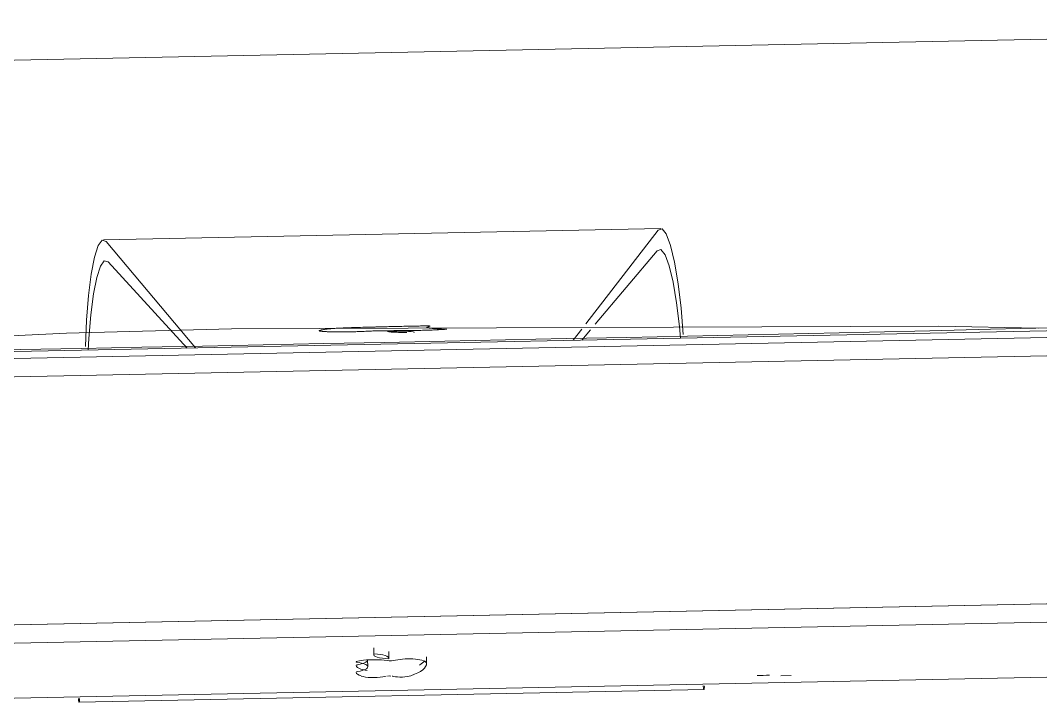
# Model space of a CAD drawing. Header units: metres. Extents: x -71 to 881, y -503 to 661.
# Drawn here: x 204.9753 to 205.2628, y -243.0906 to -242.8971 of the extents above; entities that cross this region are included whole.
import ezdxf

# ---------------------------------------------------------------- set-up
doc = ezdxf.new("R2010")
doc.units = ezdxf.units.M
doc.layers.add('07. Mobiliário', color=51, linetype='Continuous', lineweight=5)

msp = doc.modelspace()

# ---------------------------------------------------------------- linework, layer by layer
at = {"layer": '07. Mobiliário'}
msp.add_line((202.91479, -242.94997), (205.52692, -242.89713), dxfattribs=at)
at = {"layer": '07. Mobiliário', "lineweight": 5}
for p, q in [((204.99866, -242.959), (205.15582, -242.95582)), ((205.15507, -242.95629), (205.13468, -242.98269)), ((204.99943, -242.95944), (205.02463, -242.98949)), ((205.1373, -242.98279), (205.15475, -242.96208)), ((205.02223, -242.98954), (204.99998, -242.96521)), ((205.30182, -242.98388), (204.85391, -242.99295)), ((205.13355, -242.98416), (205.1311, -242.98734)), ((205.1335, -242.98729), (205.13596, -242.98438)), ((204.85395, -242.99488), (205.30186, -242.98582)), ((204.85406, -243.00005), (205.30196, -242.99099)), ((205.30196, -242.99099), (204.85406, -243.00005)), ((205.32337, -243.06045), (204.83547, -243.07032)), ((204.83547, -243.07032), (205.32337, -243.06045)), ((205.34347, -243.06522), (204.81558, -243.0759)), ((204.81558, -243.0759), (205.34347, -243.06522)), ((205.07488, -243.07599), (205.07485, -243.07405)), ((205.07908, -243.07509), (205.07912, -243.07702)), ((205.0897, -243.07655), (205.08974, -243.07848)), ((205.07314, -243.07745), (205.07318, -243.07938)), ((205.3038, -243.08156), (204.85589, -243.09062)), ((205.07839, -243.08206), (205.07747, -243.08221)), ((205.07747, -243.08221), (205.07839, -243.08206)), ((205.18966, -243.08194), (205.19257, -243.08188)), ((205.16796, -243.08577), (204.99179, -243.08933))]:
    msp.add_line(p, q, dxfattribs=at)
at = {"layer": '07. Mobiliário', "lineweight": 5, "flags": 128}
for points in [[(205.16209, -242.9857), (205.1615, -242.9783), (205.16068, -242.97137), (205.15967, -242.96534), (205.15853, -242.96056), (205.15733, -242.95735), (205.15615, -242.95589), (205.15507, -242.95629)], [(204.99361, -242.9891), (204.99389, -242.98169), (204.99443, -242.97474), (204.9952, -242.96866), (204.99614, -242.96385), (204.99721, -242.96059), (204.99833, -242.95909), (204.99943, -242.95944)], [(205.15475, -242.96208), (205.15582, -242.96177), (205.15697, -242.96322), (205.15813, -242.96634), (205.15925, -242.97095), (205.16024, -242.97678), (205.16106, -242.98348), (205.16136, -242.98669)], [(204.99998, -242.96521), (204.9989, -242.96495), (204.99781, -242.96644), (204.99677, -242.96961), (204.99584, -242.97426), (204.99508, -242.98012), (204.99454, -242.98685), (204.99437, -242.99007)], [(204.8935, -242.99138), (204.91403, -242.99028), (204.94087, -242.98811), (204.95587, -242.98701), (204.96679, -242.98634), (204.98825, -242.98532), (205.03473, -242.98413), (205.2341, -242.98336), (205.2622, -242.98392)], [(205.26584, -242.98383), (205.24875, -242.98424), (205.23166, -242.98465), (205.21457, -242.98504), (205.19748, -242.98542), (205.18039, -242.98579), (205.16331, -242.98616), (205.14622, -242.98652), (205.12913, -242.98687), (205.11204, -242.98722), (205.09495, -242.98757), (205.07786, -242.98791), (205.06077, -242.98826), (205.04368, -242.9886), (205.02659, -242.98895), (205.0095, -242.98928), (204.99241, -242.98962), (204.97532, -242.98994), (204.95823, -242.99026)], [(205.16775, -243.08479), (205.16777, -243.08504), (205.1678, -243.08528), (205.16784, -243.08549), (205.16788, -243.08564), (205.16792, -243.08574), (205.16796, -243.08577)], [(205.16796, -243.08577), (205.168, -243.08573), (205.16802, -243.08562), (205.16805, -243.08546), (205.16806, -243.08525), (205.16806, -243.08501), (205.16805, -243.08475)], [(204.99178, -243.08933), (204.99175, -243.08929), (204.99171, -243.08919), (204.99168, -243.08903), (204.99167, -243.08882), (204.99166, -243.08858), (204.99166, -243.08832)], [(204.99196, -243.08834), (204.99195, -243.0886), (204.99192, -243.08884), (204.9919, -243.08905), (204.99186, -243.0892), (204.99182, -243.0893), (204.99179, -243.08933)]]:
    msp.add_lwpolyline(points, dxfattribs=at)
at = {"layer": '07. Mobiliário', "lineweight": 5, "extrusion": (0, 0, -1)}
for centre, major_axis, start_param, end_param in [((205.07964, -243.07589), (-0.00475, -0.0001), 4.828881, 6.457327), ((205.07964, -243.07589), (-0.00475, -0.0001), 4.828881, 6.457327), ((205.07386, -243.07713), (-0.00527, -0.00011), 1.785801, 3.217222), ((205.07386, -243.07713), (-0.00527, -0.00011), 1.785801, 3.217222), ((205.08441, -243.07853), (-0.00533, -0.00011), 0.880902, 3.12674), ((205.08441, -243.07853), (-0.00533, -0.00011), 0.880902, 3.12674), ((205.07037, -243.078), (-0.0005, -0.00001), 5.217424, 6.602911), ((205.07037, -243.078), (-0.0005, -0.00001), 5.217424, 6.602911), ((205.07715, -243.07885), (-0.00727, -0.00015), 5.666986, 6.264579), ((205.07715, -243.07885), (-0.00727, -0.00015), 5.666986, 6.264579), ((205.07088, -243.07901), (-0.001, -0.00002), 0.241979, 1.023736), ((205.07088, -243.07901), (-0.001, -0.00002), 0.241979, 1.023736), ((205.07277, -243.07833), (-0.00331, -0.00007), 0.55064, 1.344762), ((205.07277, -243.07833), (-0.00331, -0.00007), 0.55064, 1.344762), ((205.06733, -243.0795), (-0.00585, -0.00012), 2.075831, 4.165328), ((205.06733, -243.0795), (-0.00585, -0.00012), 2.075831, 4.165328), ((205.06729, -243.07757), (-0.00585, -0.00012), 3.381767, 4.165328), ((205.06729, -243.07757), (-0.00585, -0.00012), 3.381767, 4.165328), ((205.07506, -243.07928), (-0.0047, -0.0001), 5.174254, 5.666986), ((205.07506, -243.07928), (-0.0047, -0.0001), 5.174254, 5.666986), ((205.0741, -243.07976), (-0.0091, -0.00018), 1.344762, 2.094395), ((205.0741, -243.07976), (-0.0091, -0.00018), 1.344762, 2.094395), ((205.07965, -243.07714), (-0.0021, -0.00004), 4.022495, 5.235988), ((205.07965, -243.07714), (-0.0021, -0.00004), 4.022495, 5.235988), ((205.06899, -243.0789), (-0.02075, -0.00042), 3.12674, 3.813784), ((205.06899, -243.0789), (-0.02075, -0.00042), 3.12674, 3.813784), ((205.06895, -243.07697), (-0.02075, -0.00042), 3.355755, 3.584769), ((205.06895, -243.07697), (-0.02075, -0.00042), 3.355755, 3.584769), ((205.07092, -243.08094), (-0.001, -0.00002), 6.264579, 7.306921), ((205.07092, -243.08094), (-0.001, -0.00002), 6.264579, 7.306921), ((205.07719, -243.08078), (-0.00727, -0.00015), 5.666986, 6.264579), ((205.07719, -243.08078), (-0.00727, -0.00015), 5.666986, 6.264579), ((205.0751, -243.08121), (-0.0047, -0.0001), 4.18879, 5.666986), ((205.0751, -243.08121), (-0.0047, -0.0001), 4.18879, 5.666986), ((205.07923, -243.08242), (-0.00168, -0.00003), 1.308997, 1.832596), ((205.07923, -243.08242), (-0.00168, -0.00003), 1.308997, 1.832596), ((205.07923, -243.08242), (-0.00168, -0.00003), 2.094395, 2.356194), ((205.07923, -243.08242), (-0.00168, -0.00003), 2.094395, 2.356194), ((205.08272, -243.08144), (-0.00328, -0.00007), 3.813784, 5.497787), ((205.08272, -243.08144), (-0.00328, -0.00007), 3.813784, 5.497787)]:
    msp.add_ellipse(centre, major_axis=major_axis, ratio=0.258819, start_param=start_param, end_param=end_param, dxfattribs=at)
at = {"layer": '07. Mobiliário', "lineweight": 5}
for points, knots in [([(205.06522, -242.98389), (205.06459, -242.98392), (205.06344, -242.984), (205.06203, -242.98413), (205.0611, -242.98424), (205.06059, -242.98433), (205.06034, -242.98438), (205.06018, -242.98441), (205.06002, -242.98445), (205.0598, -242.9845), (205.05956, -242.98457), (205.05944, -242.98463), (205.05948, -242.98467), (205.05953, -242.9847), (205.0596, -242.98471), (205.05968, -242.98473), (205.05981, -242.98475), (205.06009, -242.98479), (205.06063, -242.98484), (205.0615, -242.9849), (205.06238, -242.98493), (205.06322, -242.98495), (205.06419, -242.98496), (205.06529, -242.98496), (205.06645, -242.98496), (205.06732, -242.98495), (205.06804, -242.98494), (205.06853, -242.98493), (205.06881, -242.98493), (205.06901, -242.98493), (205.06921, -242.98492), (205.06948, -242.98492), (205.06995, -242.9849), (205.07061, -242.98488), (205.0714, -242.98485), (205.0722, -242.98481), (205.073, -242.98477), (205.07381, -242.98474), (205.07451, -242.98471), (205.075, -242.9847), (205.07529, -242.98469), (205.0755, -242.98469), (205.07572, -242.98468), (205.07601, -242.98467), (205.07653, -242.98466), (205.07759, -242.98465), (205.07883, -242.98463), (205.08009, -242.98462), (205.08102, -242.98461), (205.08179, -242.98461), (205.08233, -242.9846), (205.08263, -242.9846), (205.08285, -242.98459), (205.08307, -242.98459), (205.08337, -242.98459), (205.0839, -242.98458), (205.08465, -242.98457), (205.08554, -242.98456), (205.08643, -242.98455), (205.08731, -242.98454), (205.08817, -242.98453), (205.08886, -242.98451), (205.08934, -242.9845), (205.0896, -242.98449), (205.0898, -242.98449), (205.09, -242.98448), (205.09026, -242.98447), (205.09071, -242.98446), (205.09134, -242.98443), (205.09208, -242.9844), (205.09303, -242.98436), (205.09417, -242.98429), (205.09503, -242.98424), (205.09545, -242.9842)], [0, 0, 0, 0, 0.055556, 0.111111, 0.166667, 0.194444, 0.208333, 0.222222, 0.236111, 0.25, 0.277778, 0.305556, 0.319444, 0.326389, 0.333333, 0.340278, 0.347222, 0.361111, 0.388889, 0.416667, 0.444444, 0.458333, 0.472222, 0.5, 0.513889, 0.527778, 0.541667, 0.548611, 0.552083, 0.555556, 0.559028, 0.5625, 0.569444, 0.583333, 0.597222, 0.611111, 0.625, 0.638889, 0.652778, 0.659722, 0.663194, 0.666667, 0.670139, 0.673611, 0.680556, 0.694444, 0.722222, 0.736111, 0.75, 0.763889, 0.770833, 0.774306, 0.777778, 0.78125, 0.784722, 0.791667, 0.805556, 0.819444, 0.833333, 0.847222, 0.861111, 0.875, 0.881944, 0.885417, 0.888889, 0.892361, 0.895833, 0.902778, 0.916667, 0.930556, 0.944444, 0.972222, 1, 1, 1, 1]), ([(205.09545, -242.9842), (205.09476, -242.98418), (205.09381, -242.98414), (205.09272, -242.98407), (205.09199, -242.98402), (205.09135, -242.98397), (205.09088, -242.98392), (205.09055, -242.98388), (205.09033, -242.98385), (205.09016, -242.98383), (205.09005, -242.98381), (205.08999, -242.9838), (205.08994, -242.98379), (205.0899, -242.98378), (205.08986, -242.98377), (205.0898, -242.98375), (205.08975, -242.98371), (205.08987, -242.98364), (205.09016, -242.98355), (205.09062, -242.98344), (205.09093, -242.98334), (205.09067, -242.9833), (205.09032, -242.98328), (205.09, -242.98328), (205.08967, -242.98328), (205.08931, -242.98328), (205.08857, -242.98329), (205.08674, -242.98332), (205.08338, -242.98339), (205.07975, -242.98347), (205.07745, -242.98353), (205.07641, -242.98356), (205.07586, -242.98357), (205.07546, -242.98358), (205.07508, -242.98359), (205.07457, -242.9836), (205.0737, -242.98362), (205.07202, -242.98366), (205.06978, -242.98372), (205.06734, -242.9838), (205.0659, -242.98386), (205.06522, -242.98389)], [0, 0, 0, 0, 0.0625, 0.09375, 0.125, 0.15625, 0.1875, 0.203125, 0.21875, 0.234375, 0.242188, 0.246094, 0.25, 0.253906, 0.257812, 0.265625, 0.28125, 0.3125, 0.34375, 0.375, 0.4375, 0.46875, 0.484375, 0.5, 0.507812, 0.515625, 0.53125, 0.5625, 0.625, 0.6875, 0.71875, 0.734375, 0.742188, 0.75, 0.757812, 0.765625, 0.78125, 0.8125, 0.875, 0.9375, 1, 1, 1, 1]), ([(205.0788, -242.98477), (205.07875, -242.98481), (205.07881, -242.98488), (205.07935, -242.98496), (205.08003, -242.98502), (205.08086, -242.98507), (205.08191, -242.9851), (205.08315, -242.98512), (205.08382, -242.98512), (205.08415, -242.98512)], [0, 0, 0, 0, 0.1666667, 0.3333333, 0.4166667, 0.5, 0.6666667, 0.75, 0.8333333, 0.8333333, 0.8333333, 0.8333333])]:
    msp.add_open_spline(points, degree=3, knots=knots, dxfattribs=at)
for points in [[(205.08625, -242.98512), (205.08641, -242.98497), (205.08533, -242.98477), (205.08145, -242.98474), (205.0788, -242.98477)], [(205.18293, -243.08185), (205.1841, -243.08183), (205.18527, -243.08181), (205.18643, -243.08178)]]:
    msp.add_open_spline(points, degree=3, dxfattribs=at)

doc.saveas('drawing.dxf')
